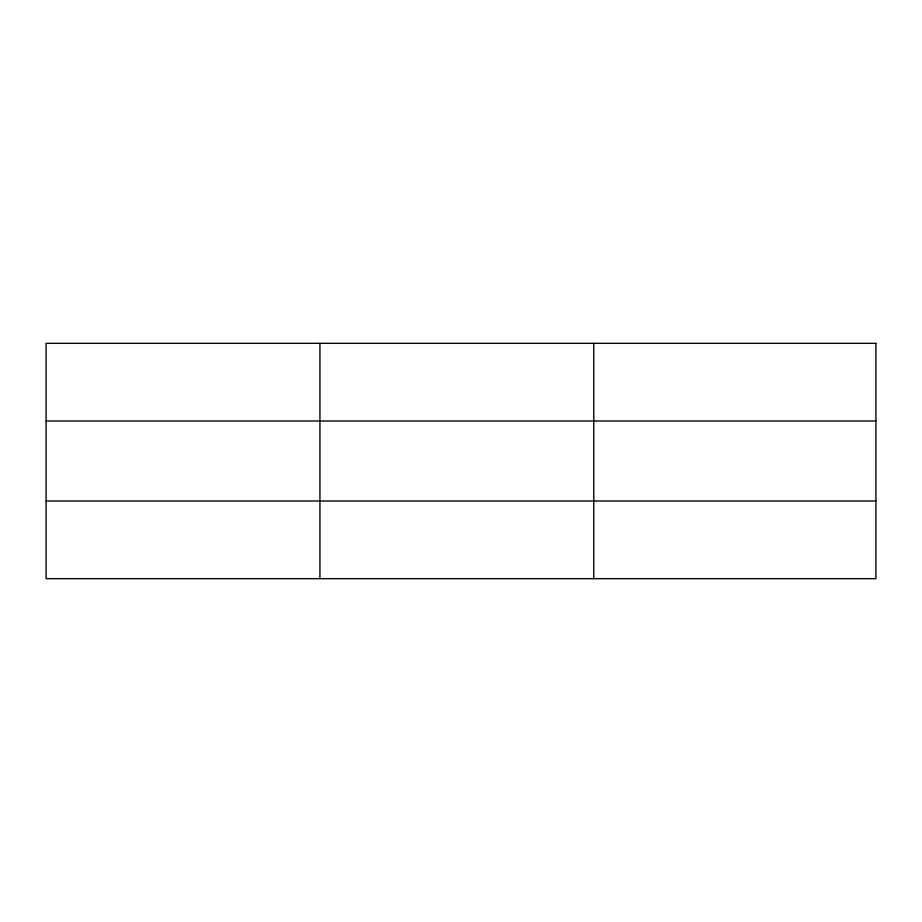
<?xml version="1.0" encoding="UTF-8"?>
<svg xmlns="http://www.w3.org/2000/svg" width="922" height="922" viewBox="0 0 922 922"><rect width="100%" height="100%" fill="white"/><g stroke="black" fill="none" stroke-linecap="round" stroke-linejoin="round"><path stroke-width="1.38" d="M319.934 343.33L319.934 578.67M593.768 343.33L593.768 578.67M46.1 420.997L875.9 420.997M46.1 501.003L875.9 501.003M875.9 343.33L875.9 578.67L46.1 578.67L46.1 343.33L875.9 343.33"/></g></svg>
